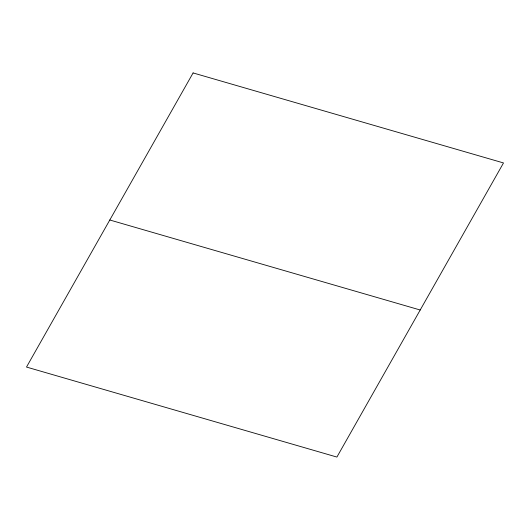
<?xml version="1.0" encoding="UTF-8"?>
<svg xmlns="http://www.w3.org/2000/svg" width="530" height="530" viewBox="0 0 530 530"><rect width="100%" height="100%" fill="white"/><g stroke="black" fill="none" stroke-linecap="round" stroke-linejoin="round"><path stroke-width="0.79" d="M109.803 219.996L420.197 310.004M193.099 72.935L26.5 367.058L336.901 457.065L503.5 162.942L193.099 72.935"/></g></svg>
